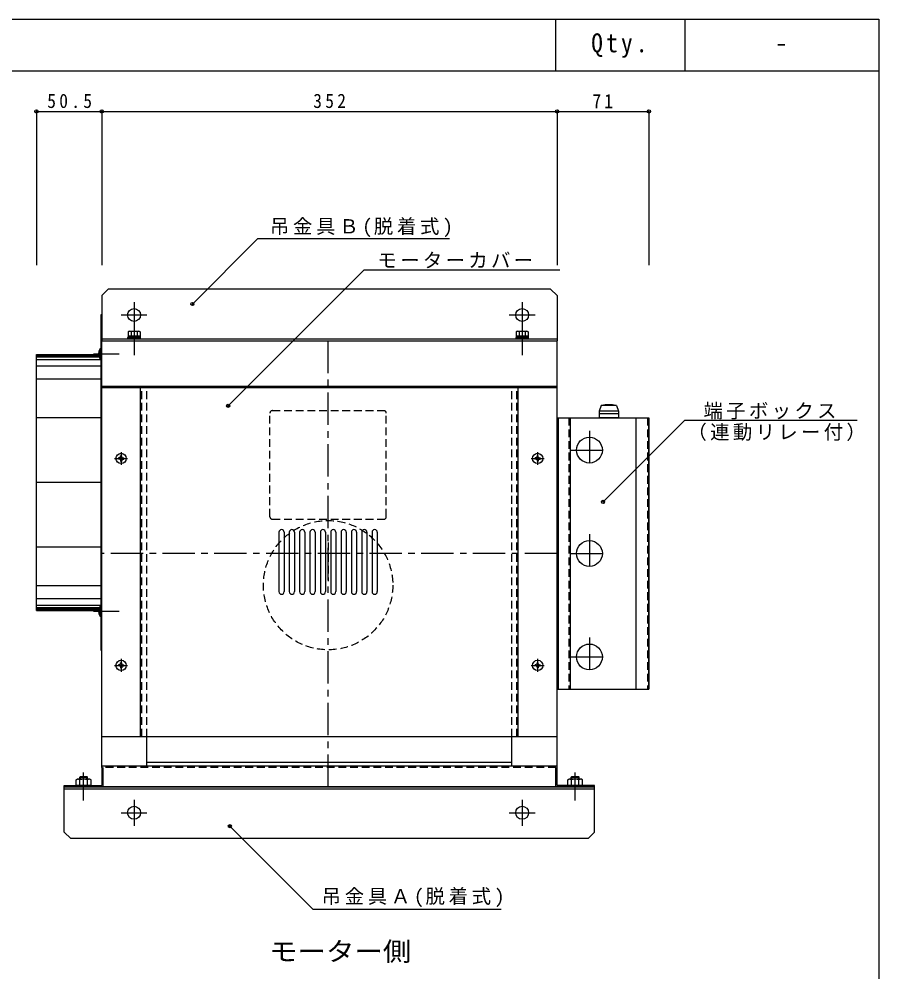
# Model space of a CAD drawing. Units: millimetres, scale not verified. Extents: x -2083 to 2037, y -682 to 723.
# Drawn here: x 1372 to 2037, y -14 to 723 of the extents above; entities that cross this region are included whole.
import ezdxf
from ezdxf.enums import TextEntityAlignment as Align

# ---------------------------------------------------------------- set-up
doc = ezdxf.new("R2010")
doc.units = ezdxf.units.MM
doc.header["$LTSCALE"] = 5
doc.header["$PDMODE"] = 32
doc.header["$PDSIZE"] = 2.5
doc.linetypes.add('CHAIN1', pattern=[8, 5, -1, 1, -1])
doc.linetypes.add('DASHED1', pattern=[1.8, 1.2, -0.6])
doc.layers.add('0-0', color=4, linetype='Continuous')
doc.layers.add('F-0', color=2, linetype='Continuous')
doc.styles.add('ＭＳ ゴシック', font='')
doc.styles.get('ＭＳ ゴシック').set_extended_font_data('MS Gothic')

msp = doc.modelspace()

# ---------------------------------------------------------------- linework, layer by layer
at = {"layer": '0-0'}
for p, q in [((1385.351, 651.871), (1435.851, 651.871)), ((1385.351, 651.871), (1385.351, 532.93)), ((1435.851, 651.871), (1435.851, 532.93)), ((1435.851, 651.871), (1787.851, 651.871)), ((1787.851, 651.871), (1787.851, 532.93)), ((1787.851, 651.871), (1858.851, 651.871)), ((1858.851, 651.871), (1858.851, 532.93)), ((1505.91, 502.928), (1556.455, 553.473)), ((1556.455, 553.473), (1704.822, 553.473)), ((1533.583, 424.252), (1638.691, 529.36)), ((1638.691, 529.36), (1790.047, 529.36)), ((1435.851, 509.461), (1440.851, 514.461)), ((1435.851, 509.461), (1435.851, 474.461)), ((1782.851, 514.461), (1440.851, 514.461)), ((1782.851, 514.461), (1787.851, 509.461)), ((1787.851, 509.461), (1787.851, 474.461)), ((1456.851, 481.861), (1456.232, 481.503)), ((1456.232, 481.503), (1456.232, 478.361)), ((1456.851, 481.861), (1464.851, 481.861)), ((1458.542, 481.503), (1458.542, 478.361)), ((1463.16, 481.503), (1463.16, 478.361)), ((1464.851, 481.861), (1465.47, 481.503)), ((1465.47, 481.503), (1465.47, 478.361)), ((1756.851, 481.861), (1756.232, 481.503)), ((1756.232, 481.503), (1756.232, 478.361)), ((1756.851, 481.861), (1764.851, 481.861)), ((1758.542, 481.503), (1758.542, 478.361)), ((1763.16, 481.503), (1763.16, 478.361)), ((1764.851, 481.861), (1765.47, 481.503)), ((1765.47, 481.503), (1765.47, 478.361)), ((1435.851, 476.061), (1787.851, 476.061)), ((1465.851, 477.061), (1455.851, 477.061)), ((1455.851, 477.061), (1455.851, 476.061)), ((1455.851, 476.061), (1465.851, 476.061)), ((1456.232, 478.361), (1465.47, 478.361)), ((1456.251, 478.361), (1465.451, 478.361)), ((1456.251, 478.361), (1456.251, 477.061)), ((1456.251, 477.061), (1465.451, 477.061)), ((1460.825, 478.361), (1460.477, 477.061)), ((1460.851, 477.561), (1460.851, 477.561)), ((1461.225, 478.361), (1460.877, 477.061)), ((1462.101, 477.561), (1462.101, 477.561)), ((1465.451, 478.361), (1465.451, 477.061)), ((1465.851, 476.061), (1465.851, 477.061)), ((1765.851, 477.061), (1755.851, 477.061)), ((1755.851, 477.061), (1755.851, 476.061)), ((1755.851, 476.061), (1765.851, 476.061)), ((1756.232, 478.361), (1765.47, 478.361)), ((1756.251, 478.361), (1765.451, 478.361)), ((1756.251, 478.361), (1756.251, 477.061)), ((1756.251, 477.061), (1765.451, 477.061)), ((1760.825, 478.361), (1760.477, 477.061)), ((1760.851, 477.561), (1760.851, 477.561)), ((1761.225, 478.361), (1760.877, 477.061)), ((1762.101, 477.561), (1762.101, 477.561)), ((1765.451, 478.361), (1765.451, 477.061)), ((1765.851, 476.061), (1765.851, 477.061)), ((1434.351, 468.011), (1434.351, 460.911)), ((1434.801, 468.461), (1434.901, 468.461)), ((1435.351, 468.011), (1435.351, 460.911)), ((1435.351, 463.168), (1385.351, 463.168)), ((1435.351, 462.868), (1385.351, 462.868)), ((1435.351, 461.868), (1385.351, 461.868)), ((1435.351, 459.868), (1385.351, 459.868)), ((1434.901, 460.461), (1434.801, 460.461)), ((1435.351, 454.868), (1385.351, 454.868)), ((1435.351, 444.868), (1385.351, 444.868)), ((1435.351, 414.868), (1385.351, 414.868)), ((1823.358, 349.875), (1886.634, 413.151)), ((1886.634, 413.151), (2019.749, 413.151)), ((1435.351, 364.868), (1385.351, 364.868)), ((1435.351, 314.868), (1385.351, 314.868)), ((1435.351, 284.868), (1385.351, 284.868)), ((1435.351, 274.868), (1385.351, 274.868)), ((1435.351, 269.868), (1385.351, 269.868)), ((1435.351, 267.868), (1385.351, 267.868)), ((1435.351, 266.868), (1385.351, 266.868)), ((1435.351, 266.568), (1385.351, 266.568)), ((1434.351, 268.825), (1434.351, 261.725)), ((1434.801, 269.275), (1434.901, 269.275)), ((1435.351, 268.825), (1435.351, 261.725)), ((1434.901, 261.275), (1434.801, 261.275)), ((1426.751, 135.461), (1416.951, 135.461)), ((1418.851, 137.019), (1419.392, 137.561)), ((1418.851, 137.019), (1424.851, 137.019)), ((1418.851, 135.461), (1418.851, 137.019)), ((1418.964, 130.461), (1418.964, 134.956)), ((1419.392, 137.561), (1424.309, 137.561)), ((1419.392, 135.461), (1419.392, 137.561)), ((1420.601, 137.561), (1420.601, 137.561)), ((1421.851, 137.561), (1421.851, 137.561)), ((1424.309, 137.561), (1424.851, 137.019)), ((1424.309, 135.461), (1424.309, 137.561)), ((1424.738, 130.461), (1424.738, 134.956)), ((1424.851, 135.461), (1424.851, 137.019)), ((1806.751, 135.461), (1796.951, 135.461)), ((1798.851, 137.019), (1799.392, 137.561)), ((1798.851, 137.019), (1804.851, 137.019)), ((1798.851, 135.461), (1798.851, 137.019)), ((1798.964, 130.461), (1798.964, 134.956)), ((1799.392, 137.561), (1804.309, 137.561)), ((1799.392, 135.461), (1799.392, 137.561)), ((1800.601, 137.561), (1800.601, 137.561)), ((1801.851, 137.561), (1801.851, 137.561)), ((1804.309, 137.561), (1804.851, 137.019)), ((1804.309, 135.461), (1804.309, 137.561)), ((1804.738, 130.461), (1804.738, 134.956)), ((1804.851, 135.461), (1804.851, 137.019)), ((1406.851, 129.461), (1816.851, 129.461)), ((1406.851, 94.461), (1406.851, 129.461)), ((1406.851, 127.861), (1816.851, 127.861)), ((1427.624, 130.461), (1416.077, 130.461)), ((1807.624, 130.461), (1796.077, 130.461)), ((1816.851, 94.461), (1816.851, 129.461)), ((1534.877, 99.097), (1599.059, 34.915)), ((1406.851, 94.461), (1411.851, 89.461)), ((1811.851, 89.461), (1411.851, 89.461)), ((1816.851, 94.461), (1811.851, 89.461)), ((1599.059, 34.915), (1744.68, 34.915))]:
    msp.add_line(p, q, dxfattribs=at)
at = {"layer": '0-0', "linetype": 'CHAIN1'}
for p, q in [((1460.851, 504.461), (1460.851, 484.461)), ((1760.851, 504.461), (1760.851, 484.461)), ((1450.851, 494.461), (1470.851, 494.461)), ((1750.851, 494.461), (1770.851, 494.461)), ((1460.851, 484.861), (1460.851, 463.361)), ((1760.851, 484.861), (1760.851, 463.361)), ((1610.851, 129.461), (1610.851, 474.461)), ((1429.457, 464.461), (1449.278, 464.461)), ((1812.851, 404.961), (1812.851, 374.961)), ((1445.851, 383.461), (1455.851, 383.461)), ((1450.851, 388.461), (1450.851, 378.461)), ((1767.851, 383.461), (1777.851, 383.461)), ((1772.851, 388.461), (1772.851, 378.461)), ((1797.851, 389.961), (1827.851, 389.961)), ((1812.851, 324.961), (1812.851, 294.961)), ((1787.851, 309.961), (1435.851, 309.961)), ((1797.851, 309.961), (1827.851, 309.961)), ((1429.457, 265.275), (1449.278, 265.275)), ((1812.851, 244.961), (1812.851, 214.961)), ((1450.851, 228.461), (1450.851, 218.461)), ((1772.851, 228.461), (1772.851, 218.461)), ((1797.851, 229.961), (1827.851, 229.961)), ((1445.851, 223.461), (1455.851, 223.461)), ((1767.851, 223.461), (1777.851, 223.461)), ((1421.851, 119.061), (1421.851, 140.561)), ((1801.851, 119.061), (1801.851, 140.561)), ((1460.851, 119.461), (1460.851, 99.461)), ((1760.851, 119.461), (1760.851, 99.461)), ((1450.851, 109.461), (1470.851, 109.461)), ((1750.851, 109.461), (1770.851, 109.461))]:
    msp.add_line(p, q, dxfattribs=at)
at = {"layer": '0-0', "color": 7}
for p, q in [((1435.851, 144.461), (1435.851, 494.868)), ((1435.851, 474.461), (1787.851, 474.461)), ((1787.851, 130.461), (1787.851, 474.461)), ((1385.351, 463.868), (1435.351, 463.868)), ((1385.351, 463.368), (1385.351, 463.868)), ((1385.351, 463.368), (1435.851, 463.368)), ((1435.851, 439.461), (1787.851, 439.461)), ((1435.851, 438.461), (1787.851, 438.461)), ((1465.851, 168.461), (1465.851, 438.461)), ((1466.851, 438.461), (1466.851, 439.461)), ((1470.851, 438.461), (1470.851, 439.461)), ((1752.851, 438.461), (1752.851, 439.461)), ((1756.851, 438.461), (1756.851, 439.461)), ((1757.851, 168.461), (1757.851, 438.461)), ((1833.851, 424.461), (1835.351, 419.961)), ((1787.851, 414.961), (1858.851, 414.961)), ((1788.851, 204.961), (1788.851, 414.961)), ((1797.851, 414.961), (1797.851, 204.961)), ((1835.351, 419.961), (1820.351, 419.961)), ((1820.351, 419.961), (1820.351, 417.961)), ((1820.351, 417.961), (1820.351, 414.961)), ((1835.351, 417.961), (1820.351, 417.961)), ((1835.351, 419.961), (1835.351, 417.961)), ((1848.851, 414.961), (1848.851, 204.961)), ((1858.851, 204.961), (1858.851, 414.961)), ((1858.851, 414.961), (1858.851, 204.961)), ((1449.78, 383.938), (1448.826, 383.924)), ((1449.78, 383.938), (1450.185, 384.126)), ((1450.374, 384.532), (1450.185, 384.126)), ((1450.374, 384.532), (1450.388, 385.486)), ((1451.328, 384.532), (1451.314, 385.486)), ((1451.328, 384.532), (1451.517, 384.126)), ((1451.922, 383.938), (1451.517, 384.126)), ((1451.922, 383.938), (1452.876, 383.924)), ((1771.78, 383.938), (1770.826, 383.924)), ((1771.78, 383.938), (1772.185, 384.126)), ((1772.374, 384.532), (1772.185, 384.126)), ((1772.374, 384.532), (1772.388, 385.486)), ((1773.328, 384.532), (1773.314, 385.486)), ((1773.328, 384.532), (1773.517, 384.126)), ((1773.922, 383.938), (1773.517, 384.126)), ((1773.922, 383.938), (1774.876, 383.924)), ((1449.78, 382.983), (1448.826, 382.998)), ((1449.78, 382.983), (1450.185, 382.795)), ((1450.374, 382.389), (1450.185, 382.795)), ((1450.374, 382.389), (1450.388, 381.436)), ((1451.328, 382.389), (1451.314, 381.436)), ((1451.328, 382.389), (1451.517, 382.795)), ((1451.922, 382.983), (1451.517, 382.795)), ((1451.922, 382.983), (1452.876, 382.998)), ((1771.78, 382.983), (1770.826, 382.998)), ((1771.78, 382.983), (1772.185, 382.795)), ((1772.374, 382.389), (1772.185, 382.795)), ((1772.374, 382.389), (1772.388, 381.436)), ((1773.328, 382.389), (1773.314, 381.436)), ((1773.328, 382.389), (1773.517, 382.795)), ((1773.922, 382.983), (1773.517, 382.795)), ((1773.922, 382.983), (1774.876, 382.998)), ((1435.851, 266.368), (1435.851, 330.473)), ((1572.851, 326.461), (1572.851, 280.461)), ((1576.851, 326.461), (1576.851, 280.461)), ((1580.851, 326.461), (1580.851, 280.461)), ((1584.851, 326.461), (1584.851, 280.461)), ((1588.851, 326.461), (1588.851, 280.461)), ((1592.851, 326.461), (1592.851, 280.461)), ((1596.851, 326.461), (1596.851, 280.461)), ((1600.851, 326.461), (1600.851, 280.461)), ((1604.851, 326.461), (1604.851, 280.461)), ((1608.851, 326.461), (1608.851, 280.461)), ((1612.851, 326.461), (1612.851, 280.461)), ((1616.851, 326.461), (1616.851, 280.461)), ((1620.851, 326.461), (1620.851, 280.461)), ((1624.851, 326.461), (1624.851, 280.461)), ((1628.851, 326.461), (1628.851, 280.461)), ((1632.851, 326.461), (1632.851, 280.461)), ((1636.851, 326.461), (1636.851, 280.461)), ((1640.851, 326.461), (1640.851, 280.461)), ((1644.851, 326.461), (1644.851, 280.461)), ((1648.851, 326.461), (1648.851, 280.461)), ((1385.351, 266.368), (1435.851, 266.368)), ((1385.351, 265.868), (1435.351, 265.868)), ((1435.351, 234.868), (1435.351, 266.368)), ((1435.351, 234.868), (1435.851, 234.868)), ((1449.78, 223.938), (1448.826, 223.924)), ((1449.78, 222.983), (1448.826, 222.998)), ((1449.78, 223.938), (1450.185, 224.126)), ((1449.78, 222.983), (1450.185, 222.795)), ((1450.374, 224.532), (1450.185, 224.126)), ((1450.374, 222.389), (1450.185, 222.795)), ((1450.374, 224.532), (1450.388, 225.486)), ((1450.374, 222.389), (1450.388, 221.436)), ((1451.328, 224.532), (1451.314, 225.486)), ((1451.328, 222.389), (1451.314, 221.436)), ((1451.328, 224.532), (1451.517, 224.126)), ((1451.328, 222.389), (1451.517, 222.795)), ((1451.922, 223.938), (1451.517, 224.126)), ((1451.922, 222.983), (1451.517, 222.795)), ((1451.922, 223.938), (1452.876, 223.924)), ((1451.922, 222.983), (1452.876, 222.998)), ((1771.78, 223.938), (1770.826, 223.924)), ((1771.78, 222.983), (1770.826, 222.998)), ((1771.78, 223.938), (1772.185, 224.126)), ((1771.78, 222.983), (1772.185, 222.795)), ((1772.374, 224.532), (1772.185, 224.126)), ((1772.374, 222.389), (1772.185, 222.795)), ((1772.374, 224.532), (1772.388, 225.486)), ((1772.374, 222.389), (1772.388, 221.436)), ((1773.328, 224.532), (1773.314, 225.486)), ((1773.328, 222.389), (1773.314, 221.436)), ((1773.328, 224.532), (1773.517, 224.126)), ((1773.328, 222.389), (1773.517, 222.795)), ((1773.922, 223.938), (1773.517, 224.126)), ((1773.922, 222.983), (1773.517, 222.795)), ((1773.922, 223.938), (1774.876, 223.924)), ((1773.922, 222.983), (1774.876, 222.998)), ((1787.851, 204.961), (1858.851, 204.961)), ((1435.851, 168.461), (1787.851, 168.461)), ((1470.851, 165.461), (1470.851, 168.461)), ((1470.851, 145.461), (1470.851, 168.461)), ((1752.851, 145.461), (1752.851, 168.461)), ((1752.851, 148.461), (1470.851, 148.461)), ((1435.851, 145.461), (1435.851, 130.461)), ((1787.851, 145.461), (1435.851, 145.461)), ((1436.851, 129.461), (1436.851, 144.461)), ((1786.851, 129.461), (1786.851, 144.461)), ((1406.851, 129.461), (1406.851, 130.461)), ((1406.851, 130.461), (1435.851, 130.461)), ((1406.851, 129.461), (1436.851, 129.461)), ((1816.851, 129.461), (1406.851, 129.461)), ((1816.851, 129.461), (1786.851, 129.461)), ((1816.851, 130.461), (1787.851, 130.461)), ((1816.851, 129.461), (1816.851, 130.461))]:
    msp.add_line(p, q, dxfattribs=at)
at = {"layer": '0-0', "color": 7, "linetype": 'DASHED1'}
for p, q in [((1466.851, 168.461), (1466.851, 438.461)), ((1470.851, 168.461), (1470.851, 438.461)), ((1752.851, 168.461), (1752.851, 438.461)), ((1756.851, 437.742), (1756.851, 438.461)), ((1756.851, 168.461), (1756.851, 438.461)), ((1567.851, 420.461), (1653.851, 420.461)), ((1565.851, 338.461), (1565.851, 418.461)), ((1655.851, 338.461), (1655.851, 418.461)), ((1796.851, 414.961), (1796.851, 204.961)), ((1857.851, 414.961), (1857.851, 204.961)), ((1567.851, 336.461), (1653.851, 336.461)), ((1786.851, 144.461), (1436.851, 144.461))]:
    msp.add_line(p, q, dxfattribs=at)
at = {"layer": '0-0', "linetype": 'DASHED1'}
msp.add_line((1610.851, 318.461), (1610.851, 288.461), dxfattribs=at)
at = {"layer": '0-0', "color": 7}
for points in [[(1435.351, 266.368), (1435.351, 494.868), (1435.851, 494.868)], [(1385.351, 265.868), (1385.351, 266.368), (1385.351, 463.368)], [(1833.851, 424.461), (1821.851, 424.461), (1820.351, 419.961)], [(1835.351, 417.961), (1835.351, 414.961), (1820.351, 414.961)]]:
    msp.add_lwpolyline(points, dxfattribs=at)
at = {"layer": '0-0'}
for points in [[(1416.077, 130.461), (1416.077, 134.956), (1416.951, 135.461)], [(1427.624, 130.461), (1427.624, 134.956), (1426.751, 135.461)], [(1796.077, 130.461), (1796.077, 134.956), (1796.951, 135.461)], [(1807.624, 130.461), (1807.624, 134.956), (1806.751, 135.461)]]:
    msp.add_lwpolyline(points, dxfattribs=at)
for centre in [(1460.851, 494.461), (1460.851, 494.461), (1760.851, 494.461), (1760.851, 494.461), (1460.851, 109.461), (1460.851, 109.461), (1760.851, 109.461), (1760.851, 109.461)]:
    msp.add_circle(centre, 5, dxfattribs=at)
at = {"layer": '0-0', "color": 7}
for centre, radius in [((1812.851, 389.961), 10), ((1450.851, 383.461), 4), ((1772.851, 383.461), 4), ((1812.851, 309.961), 10), ((1812.851, 229.961), 10), ((1450.851, 223.461), 4), ((1772.851, 223.461), 4)]:
    msp.add_circle(centre, radius, dxfattribs=at)
at = {"layer": '0-0', "color": 7, "linetype": 'DASHED1'}
msp.add_circle((1610.851, 285.461), 50, dxfattribs=at)
at = {"layer": '0-0'}
for centre, radius, start, end in [((1457.387, 479.816), 2.045, 55.61575, 124.38423), ((1460.851, 474.218), 7.643, 72.41203, 107.58795), ((1464.315, 479.816), 2.045, 55.61575, 124.38423), ((1757.387, 479.816), 2.045, 55.61575, 124.38423), ((1760.851, 474.218), 7.643, 72.41203, 107.58795), ((1764.315, 479.816), 2.045, 55.61575, 124.38423), ((1440.152, 464.461), 6.801, 148.53598, 211.464), ((1434.801, 468.011), 0.45, 90, 180), ((1434.901, 468.011), 0.45, 0, 90), ((1434.801, 460.911), 0.45, 180, 270), ((1434.901, 460.911), 0.45, 270, 0), ((1440.152, 265.275), 6.801, 148.53598, 211.464), ((1434.801, 268.825), 0.45, 90, 180), ((1434.901, 268.825), 0.45, 0, 90), ((1434.801, 261.725), 0.45, 180, 270), ((1434.901, 261.725), 0.45, 270, 0), ((1417.521, 132.847), 2.556, 55.61586, 124.38412), ((1421.851, 125.85), 9.553, 72.41209, 107.58789), ((1426.181, 132.847), 2.556, 55.61586, 124.38412), ((1797.521, 132.847), 2.556, 55.61586, 124.38412), ((1801.851, 125.85), 9.553, 72.41209, 107.58789), ((1806.181, 132.847), 2.556, 55.61586, 124.38412)]:
    msp.add_arc(centre, radius, start, end, dxfattribs=at)
at = {"layer": '0-0', "color": 7, "linetype": 'DASHED1'}
for centre, start, end in [((1567.851, 418.461), 90, 180), ((1653.851, 418.461), 0, 90), ((1567.851, 338.461), 180, 270), ((1653.851, 338.461), 270, 0)]:
    msp.add_arc(centre, 2, start, end, dxfattribs=at)
at = {"layer": '0-0', "color": 7}
for centre, radius, start, end in [((1827.851, 394.461), 30.5, 79.61114, 100.38886), ((1450.851, 383.461), 2.077, 167.11887, 192.88112), ((1450.851, 383.461), 2.077, 77.11887, 102.88112), ((1450.851, 383.461), 2.077, 347.11887, 12.88112), ((1772.851, 383.461), 2.077, 167.11887, 192.88112), ((1772.851, 383.461), 2.077, 77.11887, 102.88112), ((1772.851, 383.461), 2.077, 347.11887, 12.88112), ((1450.851, 383.461), 2.077, 257.11887, 282.88112), ((1772.851, 383.461), 2.077, 257.11887, 282.88112), ((1574.851, 326.461), 2, 0, 180), ((1582.851, 326.461), 2, 0, 180), ((1590.851, 326.461), 2, 0, 180), ((1598.851, 326.461), 2, 0, 180), ((1606.851, 326.461), 2, 0, 180), ((1614.851, 326.461), 2, 0, 180), ((1622.851, 326.461), 2, 0, 180), ((1630.851, 326.461), 2, 0, 180), ((1638.851, 326.461), 2, 0, 180), ((1646.851, 326.461), 2, 0, 180), ((1574.851, 280.461), 2, 180, 0), ((1582.851, 280.461), 2, 180, 0), ((1590.851, 280.461), 2, 180, 0), ((1598.851, 280.461), 2, 180, 0), ((1606.851, 280.461), 2, 180, 0), ((1614.851, 280.461), 2, 180, 0), ((1622.851, 280.461), 2, 180, 0), ((1630.851, 280.461), 2, 180, 0), ((1638.851, 280.461), 2, 180, 0), ((1646.851, 280.461), 2, 180, 0), ((1450.851, 223.461), 2.077, 167.11887, 192.88112), ((1450.851, 223.461), 2.077, 77.11887, 102.88112), ((1450.851, 223.461), 2.077, 257.11887, 282.88112), ((1450.851, 223.461), 2.077, 347.11887, 12.88112), ((1772.851, 223.461), 2.077, 167.11887, 192.88112), ((1772.851, 223.461), 2.077, 77.11887, 102.88112), ((1772.851, 223.461), 2.077, 257.11887, 282.88112), ((1772.851, 223.461), 2.077, 347.11887, 12.88112)]:
    msp.add_arc(centre, radius, start, end, dxfattribs=at)
at = {"layer": '0-0', "color": 5}
for p in [(1385.351, 651.871), (1435.851, 651.871), (1787.851, 651.871), (1858.851, 651.871), (1505.91, 502.928), (1533.583, 424.252), (1823.358, 349.875), (1534.877, 99.097)]:
    msp.add_point(p, dxfattribs=at)
at = {"layer": 'F-0', "color": 5}
for p, q in [((1786.664, 723.308), (1786.664, 683.308)), ((1886.664, 723.308), (1886.664, 683.308)), ((2036.664, 723.308), (2036.664, -681.692)), ((16.664, 683.308), (2036.664, 683.308))]:
    msp.add_line(p, q, dxfattribs=at)
msp.add_lwpolyline([(16.664, -681.692), (16.664, 723.308), (2036.664, 723.308)], dxfattribs=at)

# ---------------------------------------------------------------- texts
at = {"layer": '0-0', "color": 7, "style": 'ＭＳ ゴシック', "width": 1.1}
msp.add_text('モーター側', height=14.66, dxfattribs=at).set_placement((1565.201, -9.492), align=Align.BOTTOM_LEFT)
at = {"layer": '0-0', "color": 7, "char_height": 11, "attachment_point": 7, "style": 'ＭＳ ゴシック'}
for s, insert in [('\\T1.38;\\W0.9;50.5', (1393.726, 654.371)), ('\\T1.38;\\W0.9;352', (1599.351, 654.371)), ('\\T1.36;\\W0.9;71', (1815.226, 654.371)), ('\\T1.19;吊金具Ｂ(脱着式)', (1565.866, 554.607)), ('\\T1.17;モーターカバー', (1649.028, 530.568)), ('\\T1.17;端子ボックス', (1901.057, 413.648)), ('\\T1.17;（連動リレー付）', (1888.627, 396.974)), ('\\T1.19;吊金具Ａ(脱着式)', (1605.822, 36.475))]:
    msp.add_mtext(s, dxfattribs=dict(at, insert=insert))
at = {"layer": 'F-0', "color": 7, "style": 'ＭＳ ゴシック'}
msp.add_text('-', height=14.66, dxfattribs=at).set_placement((1956.164, 693.308), align=Align.BOTTOM_LEFT)
at = {"layer": 'F-0', "color": 7, "insert": (1814.289, 693.308), "char_height": 14.66, "attachment_point": 7, "style": 'ＭＳ ゴシック'}
msp.add_mtext('\\T1.28;\\W0.9;Qty.', dxfattribs=at)
msp.add_mtext('\\T1.28;\\W0.9;Qty.', dxfattribs=at)

doc.saveas('drawing.dxf')
